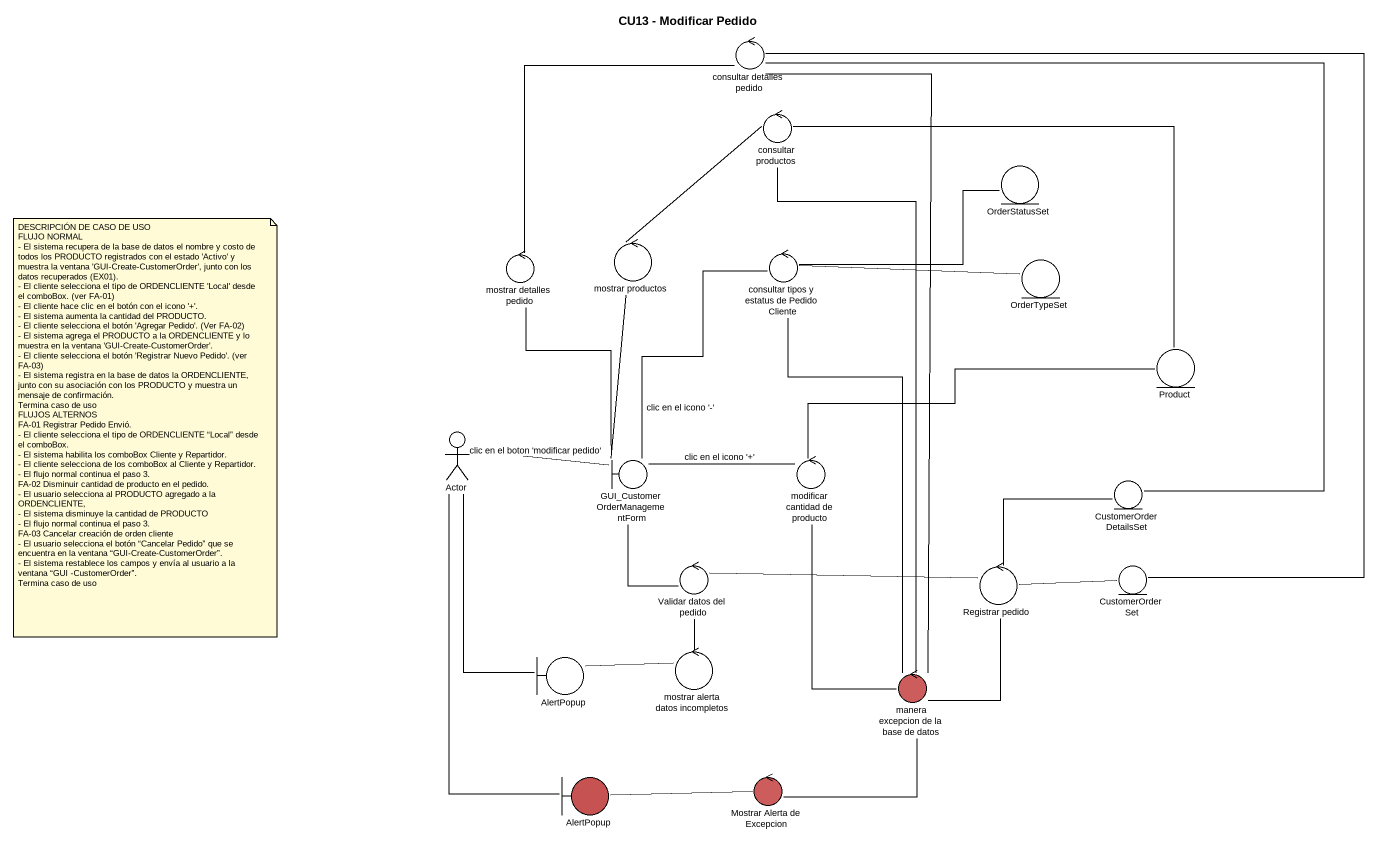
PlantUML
@startuml
title CU13 - Modificar Pedido
control "consultar detalles pedido" as consultar_detalles_pedido
control "consultar productos" as consultar_productos
entity OrderStatusSet
control "mostrar productos" as mostrar_productos
control "mostrar detalles pedido" as mostrar_detalles_pedido
control "consultar tipos y estatus de Pedido Cliente" as consultar_tipos_y_estatus
entity OrderTypeSet
entity Product
actor "Actor" as Actor_
boundary "GUI_CustomerOrderManagementForm" as GUI_CustomerOrderManagementF
control "modificar cantidad de producto" as modificar_cantidad_de
entity CustomerOrderDetailsSet
control "Validar datos del pedido" as Validar_datos_del_pedido
control "Registrar pedido" as Registrar_pedido
entity CustomerOrderSet
boundary AlertPopup
control "mostrar alerta datos incompletos" as mostrar_alerta_datos
control "manera excepcion de la base de datos" as manera_excepcion_de_la_base #CD5C5C
boundary "AlertPopup" as AlertPopup_2 #C75252
control "Mostrar Alerta de Excepcion" as Mostrar_Alerta_de_Excepcion #CD5C5C
consultar_detalles_pedido -- CustomerOrderDetailsSet
consultar_detalles_pedido -- CustomerOrderSet
consultar_detalles_pedido -- manera_excepcion_de_la_base
consultar_productos -right- Product
consultar_productos -- manera_excepcion_de_la_base
mostrar_productos -up- consultar_productos
mostrar_detalles_pedido -up- consultar_detalles_pedido
consultar_tipos_y_estatus -right- OrderStatusSet
consultar_tipos_y_estatus -right- OrderTypeSet
consultar_tipos_y_estatus -- manera_excepcion_de_la_base
Actor_ -right- GUI_CustomerOrderManagementF : clic en el boton 'modificar pedido'
Actor_ -- AlertPopup_2
GUI_CustomerOrderManagementF -up- mostrar_productos
GUI_CustomerOrderManagementF -up- mostrar_detalles_pedido
GUI_CustomerOrderManagementF -up- consultar_tipos_y_estatus : clic en el icono '-'
GUI_CustomerOrderManagementF -right- modificar_cantidad_de : clic en el icono '+'
GUI_CustomerOrderManagementF -- Validar_datos_del_pedido
modificar_cantidad_de -right- Product
modificar_cantidad_de -- manera_excepcion_de_la_base
Validar_datos_del_pedido -right- Registrar_pedido
Validar_datos_del_pedido -- mostrar_alerta_datos
Registrar_pedido -up- CustomerOrderDetailsSet
Registrar_pedido -right- CustomerOrderSet
Registrar_pedido -- manera_excepcion_de_la_base
AlertPopup -up- Actor_
AlertPopup -right- mostrar_alerta_datos
manera_excepcion_de_la_base -- Mostrar_Alerta_de_Excepcion
Mostrar_Alerta_de_Excepcion -left- AlertPopup_2
note as N1
  DESCRIPCIÓN DE CASO DE USO
  FLUJO NORMAL
  - El sistema recupera de la base de datos el nombre y costo de todos los PRODUCTO registrados con el estado 'Activo' y muestra la ventana 'GUI-Create-CustomerOrder', junto con los datos recuperados (EX01).
  - El cliente selecciona el tipo de ORDENCLIENTE 'Local' desde el comboBox. (ver FA-01)
  - El cliente hace clic en el botón con el icono '+'.
  - El sistema aumenta la cantidad del PRODUCTO.
  - El cliente selecciona el botón 'Agregar Pedido'. (Ver FA-02)
  - El sistema agrega el PRODUCTO a la ORDENCLIENTE y lo muestra en la ventana 'GUI-Create-CustomerOrder'.
  - El cliente selecciona el botón 'Registrar Nuevo Pedido'. (ver FA-03)
  - El sistema registra en la base de datos la ORDENCLIENTE, junto con su asociación con los PRODUCTO y muestra un mensaje de confirmación.
  Termina caso de uso
  FLUJOS ALTERNOS
  FA-01 Registrar Pedido Envió.
  - El cliente selecciona el tipo de ORDENCLIENTE “Local” desde el comboBox.
  - El sistema habilita los comboBox Cliente y Repartidor.
  - El cliente selecciona de los comboBox al Cliente y Repartidor.
  - El flujo normal continua el paso 3.
  FA-02 Disminuir cantidad de producto en el pedido.
  - El usuario selecciona al PRODUCTO agregado a la ORDENCLIENTE,
  - El sistema disminuye la cantidad de PRODUCTO
  - El flujo normal continua el paso 3.
  FA-03 Cancelar creación de orden cliente
  - El usuario selecciona el botón “Cancelar Pedido” que se encuentra en la ventana “GUI-Create-CustomerOrder”.
  - El sistema restablece los campos y envía al usuario a la ventana “GUI -CustomerOrder”.
  Termina caso de uso
end note
@enduml
